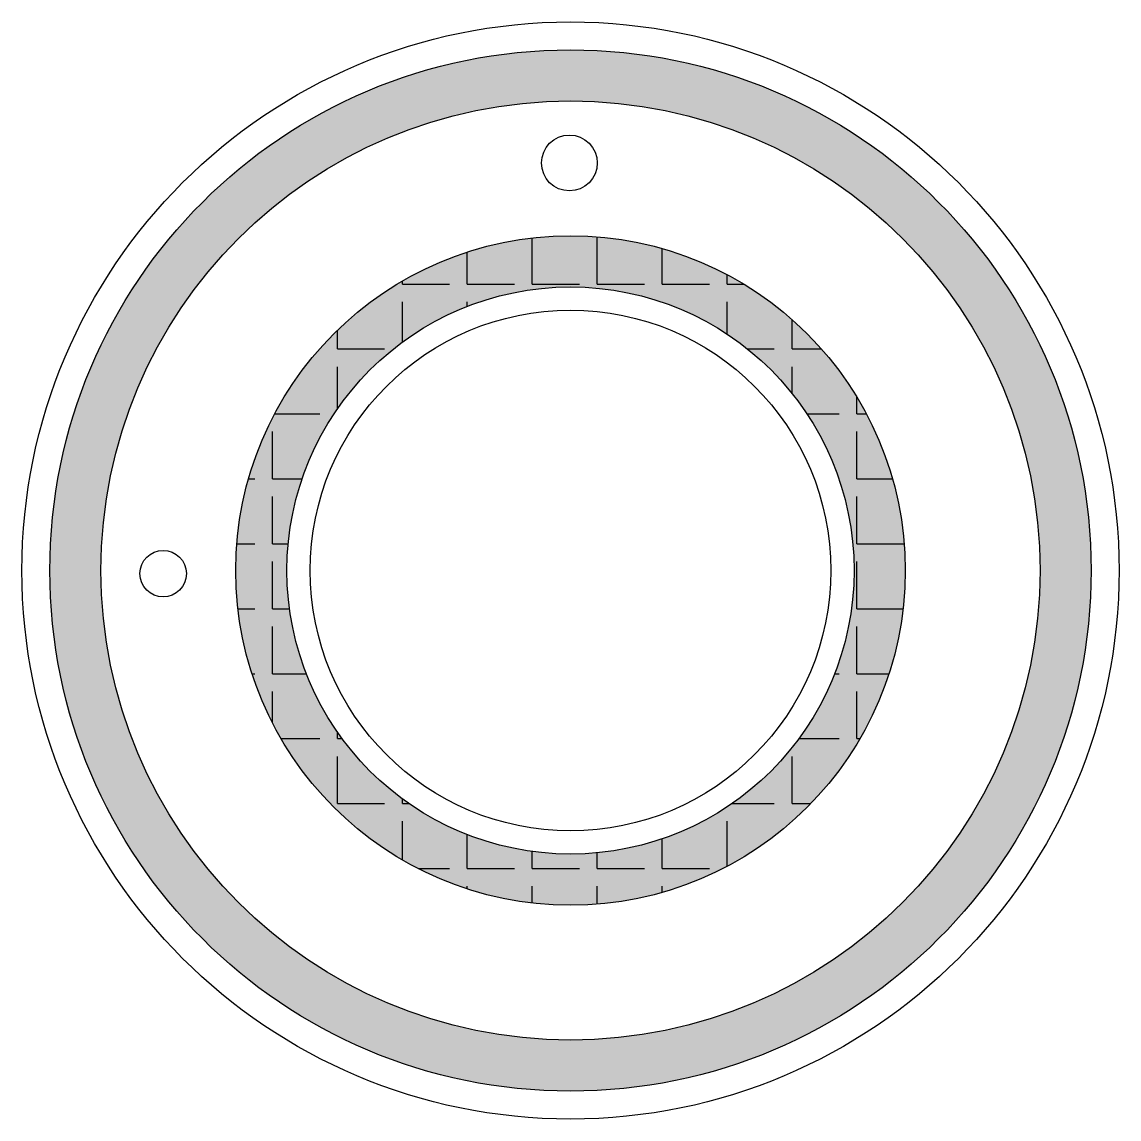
# Model space of a CAD drawing. Header units: millimetres. Extents: x 1 to 119, y 1 to 119.
import ezdxf

# ---------------------------------------------------------------- set-up
doc = ezdxf.new("R2010")
doc.units = ezdxf.units.MM

msp = doc.modelspace()

# ---------------------------------------------------------------- hatches: boundary and pattern name
at = {"true_color": 0x000000}
h = msp.add_hatch(color=18, dxfattribs=at)
h.dxf.hatch_style = 1
h.paths.add_polyline_path([(116, 60, 1), (4, 60, 1)])
h.paths.add_polyline_path([(9.5, 60, -1), (110.5, 60, -1)], flags=16)
h.paths.add_polyline_path([(24, 60, -1), (96, 60, -1)], flags=0)
h.paths.add_polyline_path([(29.5, 60, -1), (90.5, 60, -1)], flags=0)
h.paths.add_polyline_path([(32, 60, -1), (88, 60, -1)], flags=0)
h = msp.add_hatch(dxfattribs=at)
h.set_pattern_fill('ANGLE', color=18)
h.set_pattern_definition([(0, (0, 0), (0, 6.985), [5.08, -1.905]), (90, (0, 0), (-6.985, 4e-16), [5.08, -1.905])])
h.paths.add_polyline_path([(24, 60, 1), (96, 60, 1)])
h.paths.add_polyline_path([(90.5, 60, -1), (29.5, 60, -1)], flags=16)
h.paths.add_polyline_path([(88, 60, -1), (32, 60, -1)], flags=0)
h = msp.add_hatch(color=18, dxfattribs=at)
h.dxf.hatch_style = 1
h.paths.add_polyline_path([(24, 60, 1), (96, 60, 1)])
h.paths.add_polyline_path([(90.5, 60, -1), (29.5, 60, -1)], flags=16)
h.paths.add_polyline_path([(88, 60, -1), (32, 60, -1)], flags=0)
h = msp.add_hatch(color=18, dxfattribs=at)
h.dxf.hatch_style = 1
h.paths.add_polyline_path([(95.5, 60.15, 1), (25.1, 60.15, 1)])
h.paths.add_polyline_path([(28.8, 60.15, -1), (91.8, 60.15, -1)], flags=16)
h.paths.add_polyline_path([(32.3, 60.15, -1), (88.3, 60.15, -1)], flags=0)

# ---------------------------------------------------------------- linework, layer by layer
at = {"color": 1}
for centre, radius in [((60, 60), 59), ((59.88, 103.83), 3), ((60, 60), 28), ((16.19, 59.66), 2.5)]:
    msp.add_circle(centre, radius, dxfattribs=at)
at = {"color": 18, "true_color": 0x000000}
for radius in [56, 50.5, 36, 30.5]:
    msp.add_circle((60, 60), radius, dxfattribs=at)

doc.saveas('drawing.dxf')
